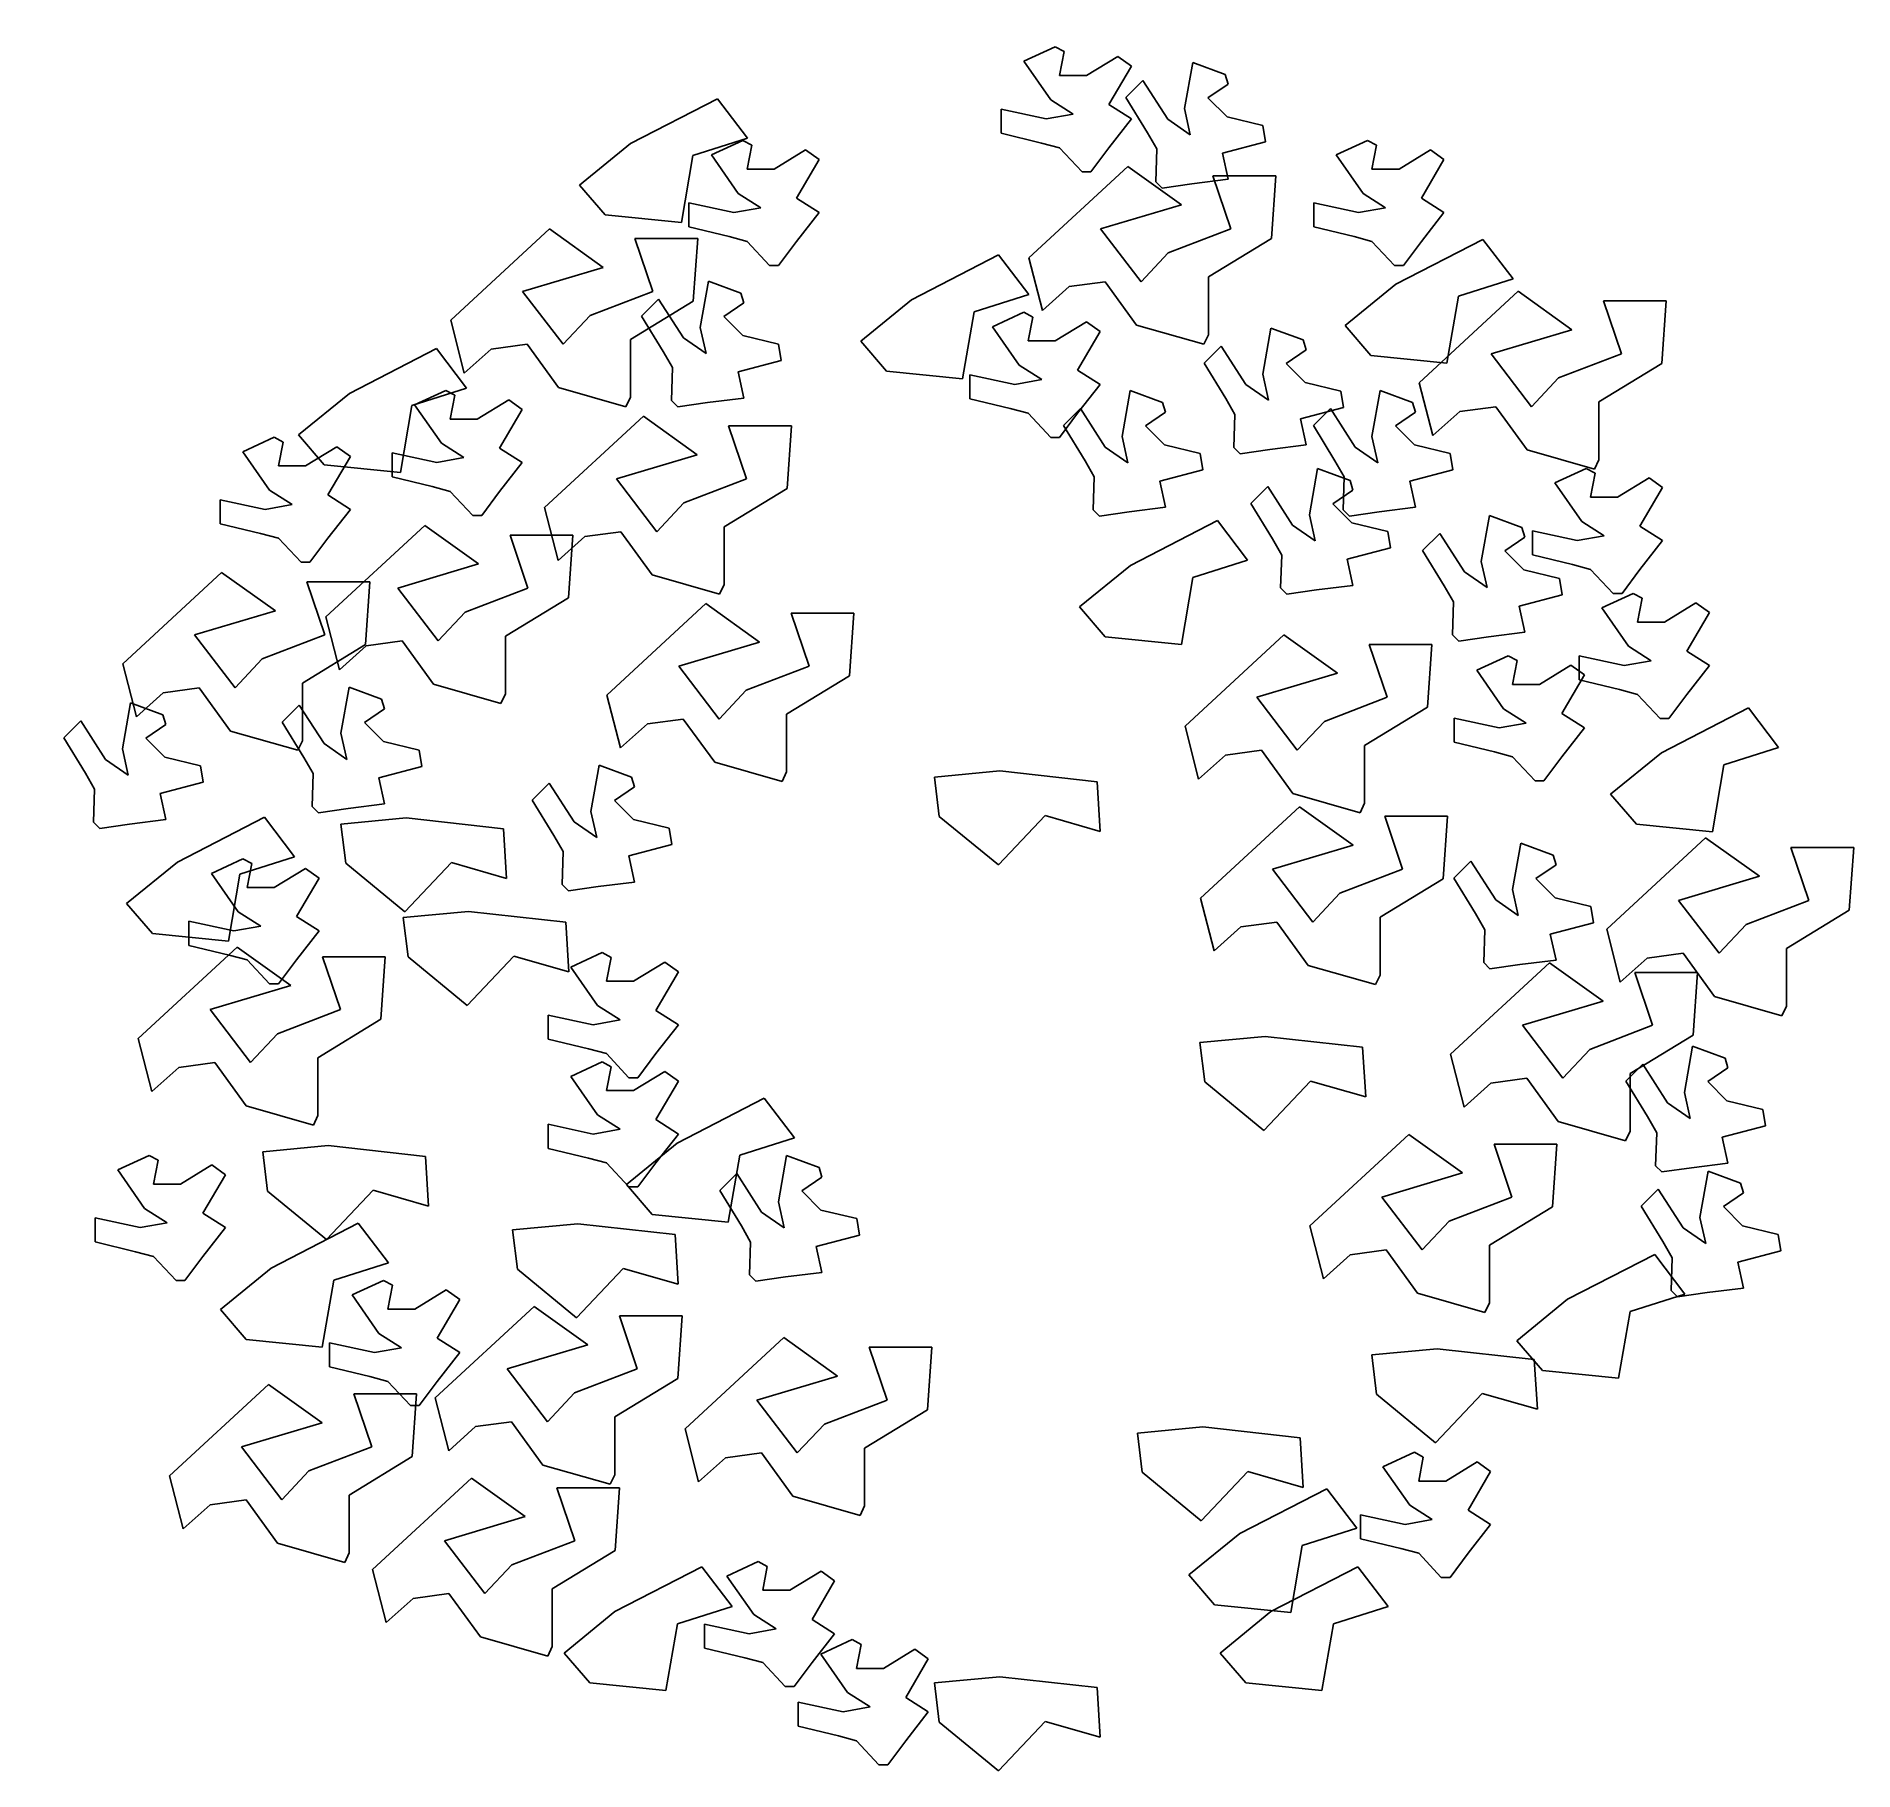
# Model space of a CAD drawing. Extents: x 6.31 to 7.5, y 3.16 to 4.29.
import ezdxf

# ---------------------------------------------------------------- set-up
doc = ezdxf.new("R2010")
doc.units = 0
doc.layers.get('0').update_dxf_attribs({"linetype": 'CONTINUOUS'})

# ---------------------------------------------------------------- blocks, each defined once
blk = doc.blocks.new('BRANCHO1', base_point=(16.66, 36.12))
for p, q in [((16.573, 36.1498), (16.6363, 36.2083)), ((16.6363, 36.2083), (16.6707, 36.1837)), ((16.7024, 36.1683), (16.6909, 36.2022)), ((16.6909, 36.2022), (16.7311, 36.2022)), ((16.7311, 36.2022), (16.7283, 36.1621)), ((16.6707, 36.1837), (16.619, 36.1683)), ((16.619, 36.1683), (16.6449, 36.1344)), ((16.6622, 36.1529), (16.7024, 36.1683)), ((16.7283, 36.1621), (16.688, 36.1375)), ((16.5817, 36.1159), (16.573, 36.1498)), ((16.6449, 36.1344), (16.6622, 36.1529)), ((16.688, 36.1375), (16.688, 36.1005)), ((16.5989, 36.1313), (16.5817, 36.1159)), ((16.6219, 36.1344), (16.5989, 36.1313)), ((16.642, 36.1067), (16.6219, 36.1344)), ((16.6851, 36.0944), (16.642, 36.1067)), ((16.688, 36.1005), (16.6851, 36.0944))]:
    blk.add_line(p, q)
blk = doc.blocks.new('BRANCHO2', base_point=(16.83, 36.07))
for p, q in [((16.7826, 36.0972), (16.8244, 36.1012)), ((16.8244, 36.1012), (16.8867, 36.0942)), ((16.7857, 36.0721), (16.7826, 36.0972)), ((16.8867, 36.0942), (16.8887, 36.0624)), ((16.8235, 36.041), (16.7857, 36.0721)), ((16.8534, 36.0726), (16.8235, 36.041)), ((16.8887, 36.0624), (16.8534, 36.0726))]:
    blk.add_line(p, q)
blk = doc.blocks.new('BRANCHO3', base_point=(16.71, 35.96))
for p, q in [((16.6899, 36.0349), (16.6698, 36.0256)), ((16.6956, 36.0318), (16.6899, 36.0349)), ((16.6927, 36.0165), (16.6956, 36.0318)), ((16.6698, 36.0256), (16.687, 36.001)), ((16.7301, 36.0288), (16.71, 36.0165)), ((16.7243, 35.9979), (16.7387, 36.0226)), ((16.7387, 36.0226), (16.7301, 36.0288)), ((16.71, 36.0165), (16.6927, 36.0165)), ((16.687, 36.001), (16.7014, 35.9918)), ((16.7387, 35.9887), (16.7243, 35.9979)), ((16.6554, 35.9949), (16.6554, 35.9795)), ((16.6841, 35.9887), (16.6554, 35.9949)), ((16.7014, 35.9918), (16.6841, 35.9887)), ((16.7243, 35.9702), (16.7387, 35.9887)), ((16.6554, 35.9795), (16.6812, 35.9733)), ((16.6812, 35.9733), (16.6927, 35.9702)), ((16.6927, 35.9702), (16.7071, 35.9548)), ((16.7128, 35.9548), (16.7243, 35.9702)), ((16.7071, 35.9548), (16.7128, 35.9548))]:
    blk.add_line(p, q)

msp = doc.modelspace()

# ---------------------------------------------------------------- block references
at = {"xscale": 1.0159998984, "yscale": 1.0159998984, "zscale": 1.0159998984}
for name, p, rotation in [('BRANCHO3', (7.0477, 4.1925), 315.0000000000102), ('BRANCHO2', (6.7225, 4.1925), 33.69006752598449), ('BRANCHO2', (6.9054, 4.0909), 33.69006752598449), ('BRANCHO2', (7.2204, 4.101), 33.69006752598449), ('BRANCHO3', (6.7327, 4.0502), 315.0000000000102), ('BRANCHO3', (7.0985, 4.0197), 315.0000000000102), ('BRANCHO2', (6.5397, 4.0299), 33.69006752598449), ('BRANCHO3', (7.007, 3.9791), 315.0000000000102), ('BRANCHO3', (7.1696, 3.9791), 315.0000000000102), ('BRANCHO3', (7.1289, 3.9283), 315.0000000000102), ('BRANCHO3', (7.2407, 3.8978), 315.0000000000102), ('BRANCHO2', (7.0477, 3.9181), 33.69006752598449), ('BRANCHO3', (6.499, 3.7861), 315.0000000000102), ('BRANCHO3', (6.3568, 3.7759), 315.0000000000102), ('BRANCHO2', (7.3931, 3.7962), 33.69006752598449), ('BRANCHO3', (6.6616, 3.7353), 315.0000000000102), ('BRANCHO2', (6.4279, 3.7251), 33.69006752598449), ('BRANCHO3', (7.261, 3.6845), 315.0000000000102), ('BRANCHO3', (7.3728, 3.5524), 315.0000000000102), ('BRANCHO2', (6.753, 3.5422), 33.69006752598449), ('BRANCHO3', (6.7835, 3.4813), 315.0000000000102), ('BRANCHO3', (7.3829, 3.4711), 315.0000000000102), ('BRANCHO2', (6.4889, 3.4609), 33.69006752598449), ('BRANCHO2', (7.3321, 3.4406), 33.69006752598449), ('BRANCHO2', (7.1188, 3.2882), 33.69006752598449), ('BRANCHO2', (6.7124, 3.2374), 33.69006752598449), ('BRANCHO2', (7.1391, 3.2374), 33.69006752598449)]:
    msp.add_blockref(name, p, dxfattribs=dict(at, rotation=rotation))
for name, p in [('BRANCHO3', (6.9969, 4.2026)), ('BRANCHO3', (6.7937, 4.1417)), ('BRANCHO3', (7.2001, 4.1417)), ('BRANCHO1', (7.0477, 4.1112)), ('BRANCHO1', (6.6717, 4.0705)), ('BRANCHO1', (7.3017, 4.0299)), ('BRANCHO3', (6.9765, 4.0299)), ('BRANCHO3', (6.6006, 3.9791)), ('BRANCHO1', (6.7327, 3.9486)), ('BRANCHO3', (6.4889, 3.9486)), ('BRANCHO3', (7.3423, 3.9283)), ('BRANCHO1', (6.5905, 3.8775)), ('BRANCHO1', (6.4584, 3.847)), ('BRANCHO1', (6.7733, 3.8267)), ('BRANCHO3', (7.3728, 3.847)), ('BRANCHO1', (7.1493, 3.8064)), ('BRANCHO3', (7.2915, 3.8064)), ('BRANCHO2', (6.9461, 3.7759)), ('BRANCHO1', (7.1594, 3.6946)), ('BRANCHO2', (6.56, 3.7454)), ('BRANCHO1', (7.4236, 3.6743)), ('BRANCHO3', (6.4685, 3.6743)), ('BRANCHO2', (6.6006, 3.6845)), ('BRANCHO1', (6.4685, 3.6032)), ('BRANCHO3', (6.7022, 3.6133)), ('BRANCHO1', (7.322, 3.593)), ('BRANCHO2', (7.1188, 3.6032)), ('BRANCHO3', (6.7022, 3.5422)), ('BRANCHO1', (7.2305, 3.4813)), ('BRANCHO2', (6.5092, 3.5321)), ('BRANCHO3', (6.4076, 3.4813)), ('BRANCHO2', (6.6717, 3.4813)), ('BRANCHO3', (6.56, 3.4)), ('BRANCHO1', (6.6616, 3.3695)), ('BRANCHO1', (6.8241, 3.3492)), ('BRANCHO2', (7.2305, 3.4)), ('BRANCHO1', (6.4889, 3.3187)), ('BRANCHO2', (7.0781, 3.3492)), ('BRANCHO3', (7.2305, 3.2882)), ('BRANCHO1', (6.6209, 3.2577)), ('BRANCHO3', (6.8038, 3.2171)), ('BRANCHO3', (6.8648, 3.1663)), ('BRANCHO2', (6.9461, 3.1866))]:
    msp.add_blockref(name, p, dxfattribs=at)

doc.saveas('drawing.dxf')
